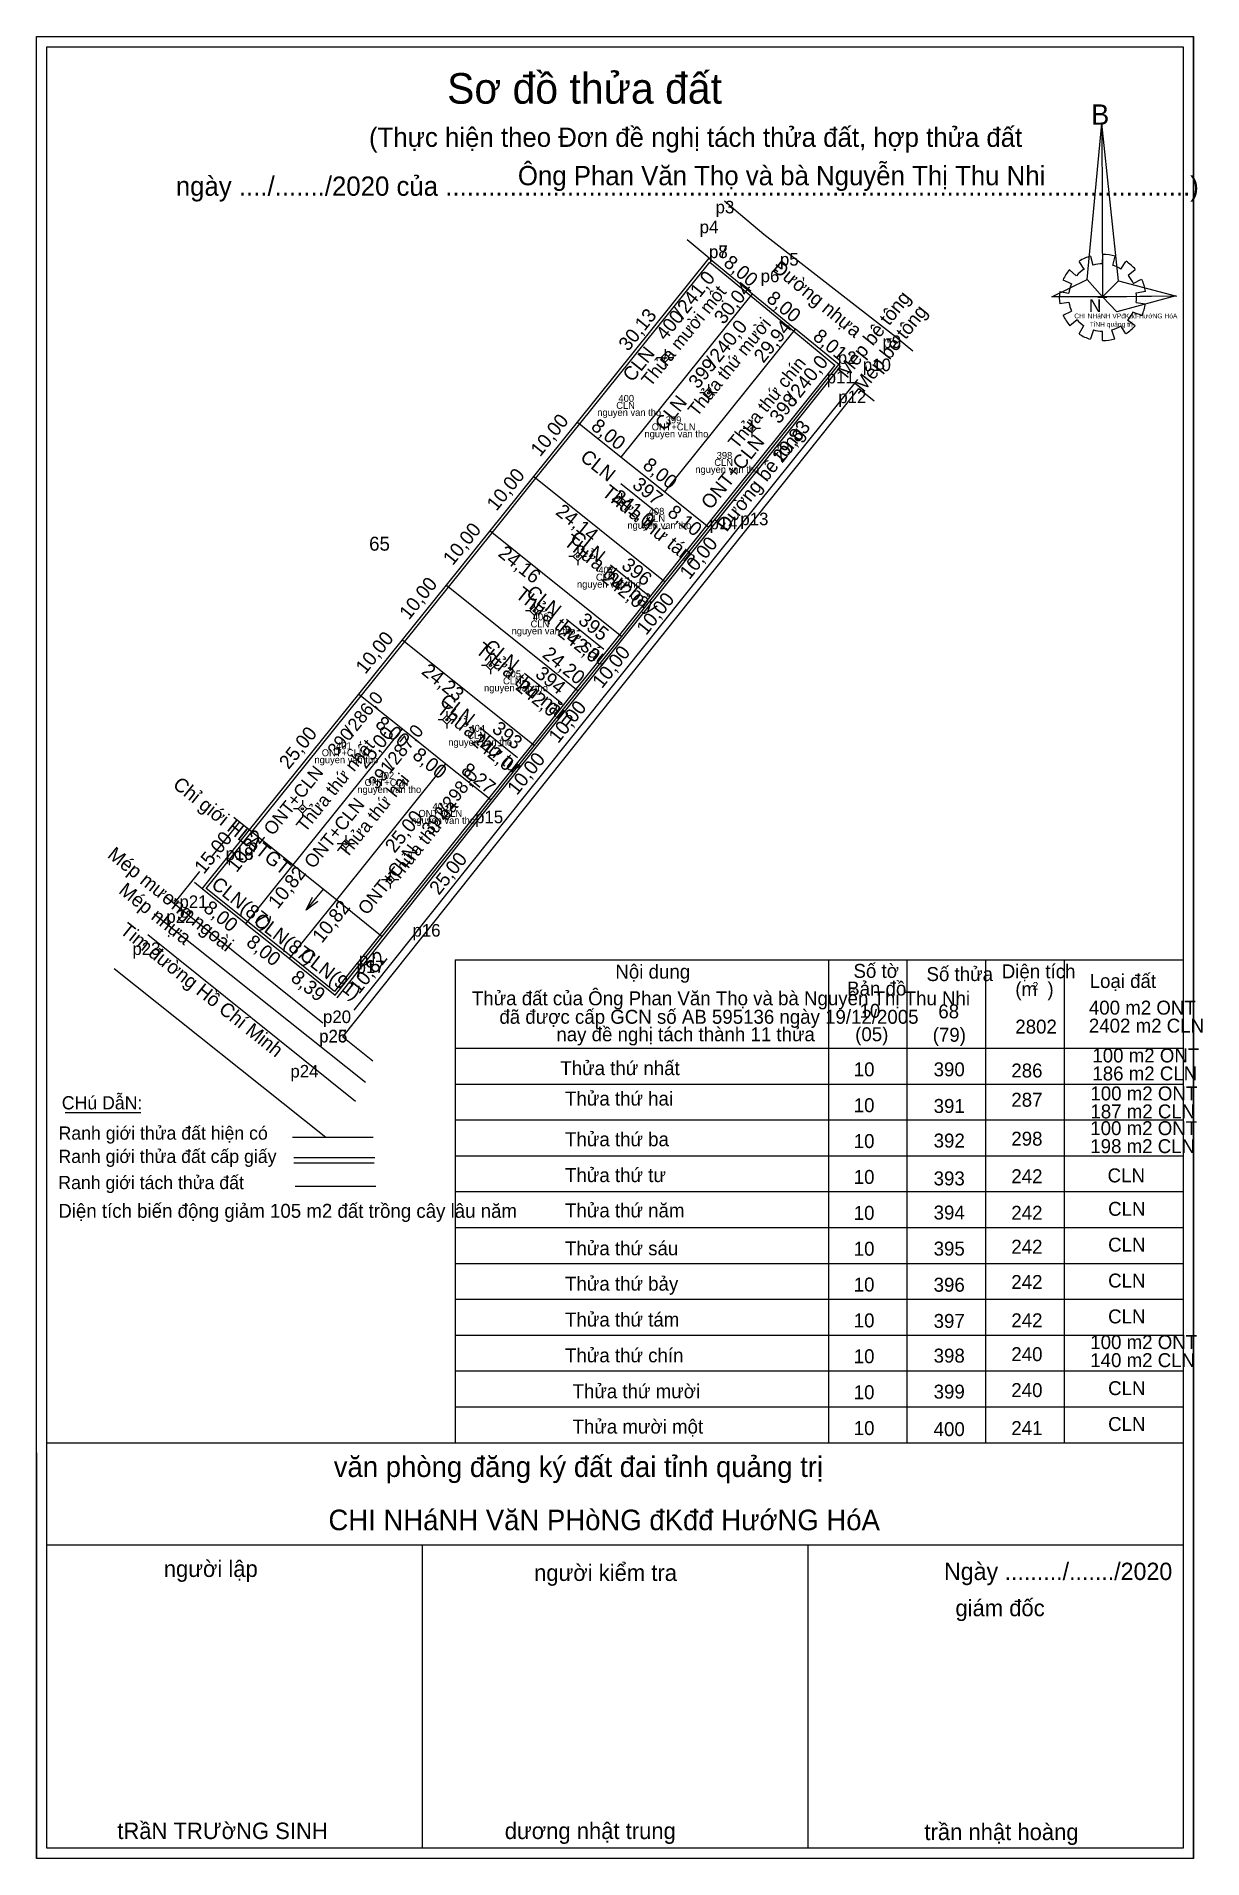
# Model space of a CAD drawing. Extents: x 550039 to 550206, y 1841560 to 1841821.
import ezdxf

# ---------------------------------------------------------------- set-up
doc = ezdxf.new("R2010")
doc.units = 0
for name, color, linetype in [('Level 1', 7, 'Continuous'), ('Level 10', 7, 'Continuous'), ('Level 11', 7, 'Continuous'), ('Level 12', 7, 'Continuous'), ('Level 13', 7, 'Continuous'), ('Level 15', 7, 'Continuous'), ('Level 17', 7, 'Continuous'), ('Level 18', 7, 'Continuous'), ('Level 19', 7, 'Continuous'), ('Level 2', 7, 'Continuous'), ('Level 22', 7, 'Continuous'), ('Level 23', 7, 'Continuous'), ('Level 29', 7, 'Continuous'), ('Level 50', 7, 'Continuous'), ('Level 7', 7, 'Continuous')]:
    doc.layers.add(name, color=color, linetype=linetype)

msp = doc.modelspace()

# ---------------------------------------------------------------- linework, layer by layer
at = {"layer": 'Level 1'}
for p, q in [((550135.33, 1841789.01), (550132.18, 1841791.67)), ((550116.77, 1841765.27), (550135.39, 1841788.44)), ((550135.39, 1841788.44), (550147.44, 1841778.54)), ((550147.44, 1841778.54), (550153.31, 1841773.7)), ((550153.31, 1841773.7), (550134.95, 1841750.7)), ((550110.5, 1841757.48), (550116.77, 1841765.27)), ((550104.24, 1841749.68), (550110.5, 1841757.48)), ((550097.97, 1841741.89), (550104.24, 1841749.68)), ((550134.95, 1841750.7), (550122.47, 1841735.06)), ((550091.71, 1841734.09), (550097.97, 1841741.89)), ((550085.44, 1841726.3), (550091.71, 1841734.09)), ((550122.47, 1841735.06), (550116.23, 1841727.25)), ((550069.78, 1841706.82), (550085.44, 1841726.3)), ((550116.23, 1841727.25), (550109.99, 1841719.43)), ((550109.99, 1841719.43), (550103.75, 1841711.62)), ((550103.75, 1841711.62), (550088.16, 1841692.08)), ((550063.25, 1841698.7), (550069.78, 1841706.82)), ((550069.18, 1841693.95), (550063.25, 1841698.7)), ((550075.42, 1841688.94), (550069.18, 1841693.95)), ((550088.16, 1841692.08), (550081.66, 1841683.94)), ((550081.66, 1841683.94), (550075.42, 1841688.94)), ((550040.43, 1841619.26), (550203.21, 1841619.26)), ((550040.43, 1841619.26), (550203.21, 1841619.26)), ((550040.43, 1841619.26), (550203.21, 1841619.26))]:
    msp.add_line(p, q, dxfattribs=at)
at = {"layer": 'Level 10'}
for p, q in [((550122.7, 1841760.51), (550141.51, 1841783.93)), ((550141.51, 1841783.93), (550147.69, 1841778.85)), ((550128.94, 1841755.51), (550147.69, 1841778.85)), ((550110.19, 1841757.73), (550116.46, 1841765.52)), ((550116.46, 1841765.52), (550122.7, 1841760.51)), ((550122.7, 1841760.51), (550128.94, 1841755.51)), ((550103.93, 1841749.93), (550110.19, 1841757.73)), ((550110.19, 1841757.73), (550129.02, 1841742.63)), ((550128.94, 1841755.51), (550135.26, 1841750.45)), ((550097.66, 1841742.14), (550103.93, 1841749.93)), ((550103.93, 1841749.93), (550122.78, 1841734.81)), ((550129.02, 1841742.63), (550135.26, 1841750.45)), ((550091.4, 1841734.34), (550097.66, 1841742.14)), ((550097.66, 1841742.14), (550116.54, 1841727)), ((550122.78, 1841734.81), (550129.02, 1841742.63)), ((550085.13, 1841726.55), (550091.4, 1841734.34)), ((550091.4, 1841734.34), (550110.3, 1841719.18)), ((550116.54, 1841727), (550122.78, 1841734.81)), ((550085.13, 1841726.55), (550091.37, 1841721.55)), ((550110.3, 1841719.18), (550116.54, 1841727)), ((550091.37, 1841721.55), (550097.61, 1841716.54)), ((550104.06, 1841711.37), (550110.3, 1841719.18)), ((550097.61, 1841716.54), (550104.06, 1841711.37)), ((550054.88, 1841692.08), (550084.66, 1841668.22)), ((550068.93, 1841693.64), (550075.17, 1841688.63))]:
    msp.add_line(p, q, dxfattribs=at)
for points in [[(550116.46, 1841765.52), (550135.33, 1841789.01), (550141.51, 1841783.93)], [(550135.26, 1841750.45), (550153.87, 1841773.76), (550147.69, 1841778.85)], [(550068.93, 1841693.64), (550062.69, 1841698.64), (550069.47, 1841707.07), (550085.13, 1841726.55)], [(550068.93, 1841693.64), (550075.71, 1841702.07), (550091.37, 1841721.55)], [(550075.17, 1841688.63), (550081.95, 1841697.06), (550097.61, 1841716.54)], [(550075.17, 1841688.63), (550081.72, 1841683.38), (550088.47, 1841691.83), (550104.06, 1841711.37)]]:
    msp.add_lwpolyline(points, dxfattribs=at)
at = {"layer": 'Level 11'}
for p, q in [((550129, 1841775.37), (550128.37, 1841774.74)), ((550129, 1841775.99), (550129, 1841775.37)), ((550129.62, 1841774.74), (550129, 1841775.37)), ((550128.37, 1841774.74), (550127.75, 1841774.74)), ((550128.37, 1841774.74), (550129, 1841774.12)), ((550129, 1841774.12), (550129.62, 1841774.74)), ((550129, 1841774.12), (550129, 1841773.49)), ((550130.25, 1841774.74), (550129.62, 1841774.74)), ((550135.21, 1841770.33), (550134.58, 1841769.7)), ((550135.21, 1841770.95), (550135.21, 1841770.33)), ((550135.83, 1841769.7), (550135.21, 1841770.33)), ((550134.58, 1841769.7), (550133.96, 1841769.7)), ((550134.58, 1841769.7), (550135.21, 1841769.08)), ((550135.21, 1841769.08), (550135.83, 1841769.7)), ((550135.21, 1841769.08), (550135.21, 1841768.45)), ((550136.46, 1841769.7), (550135.83, 1841769.7)), ((550141.42, 1841765.25), (550140.8, 1841764.62)), ((550141.42, 1841765.87), (550141.42, 1841765.25)), ((550142.05, 1841764.62), (550141.42, 1841765.25)), ((550140.8, 1841764.62), (550140.17, 1841764.62)), ((550140.8, 1841764.62), (550141.42, 1841764)), ((550141.42, 1841764), (550142.05, 1841764.62)), ((550141.42, 1841764), (550141.42, 1841763.37)), ((550142.67, 1841764.62), (550142.05, 1841764.62)), ((550122.73, 1841754.7), (550122.11, 1841754.08)), ((550122.73, 1841755.33), (550122.73, 1841754.7)), ((550123.36, 1841754.08), (550122.73, 1841754.7)), ((550122.11, 1841754.08), (550121.48, 1841754.08)), ((550122.11, 1841754.08), (550122.73, 1841753.45)), ((550122.73, 1841753.45), (550123.36, 1841754.08)), ((550122.73, 1841753.45), (550122.73, 1841752.83)), ((550123.98, 1841754.08), (550123.36, 1841754.08)), ((550116.48, 1841746.9), (550115.85, 1841746.27)), ((550116.48, 1841747.52), (550116.48, 1841746.9)), ((550117.1, 1841746.27), (550116.48, 1841746.9)), ((550115.85, 1841746.27), (550115.23, 1841746.27)), ((550115.85, 1841746.27), (550116.48, 1841745.65)), ((550116.48, 1841745.65), (550117.1, 1841746.27)), ((550116.48, 1841745.65), (550116.48, 1841745.02)), ((550117.73, 1841746.27), (550117.1, 1841746.27)), ((550110.23, 1841739.09), (550109.6, 1841738.47)), ((550110.23, 1841739.72), (550110.23, 1841739.09)), ((550110.85, 1841738.47), (550110.23, 1841739.09)), ((550109.6, 1841738.47), (550108.98, 1841738.47)), ((550109.6, 1841738.47), (550110.23, 1841737.84)), ((550110.23, 1841737.84), (550110.85, 1841738.47)), ((550110.23, 1841737.84), (550110.23, 1841737.22)), ((550111.48, 1841738.47), (550110.85, 1841738.47)), ((550103.97, 1841731.29), (550103.35, 1841730.66)), ((550103.97, 1841731.91), (550103.97, 1841731.29)), ((550104.6, 1841730.66), (550103.97, 1841731.29)), ((550103.35, 1841730.66), (550102.72, 1841730.66)), ((550103.35, 1841730.66), (550103.97, 1841730.04)), ((550103.97, 1841730.04), (550104.6, 1841730.66)), ((550103.97, 1841730.04), (550103.97, 1841729.41)), ((550105.22, 1841730.66), (550104.6, 1841730.66)), ((550097.72, 1841723.48), (550097.1, 1841722.86)), ((550097.72, 1841724.11), (550097.72, 1841723.48)), ((550098.35, 1841722.86), (550097.72, 1841723.48)), ((550097.1, 1841722.86), (550096.47, 1841722.86)), ((550097.1, 1841722.86), (550097.72, 1841722.23)), ((550097.72, 1841722.23), (550098.35, 1841722.86)), ((550097.72, 1841722.23), (550097.72, 1841721.61)), ((550098.97, 1841722.86), (550098.35, 1841722.86)), ((550076.41, 1841710.09), (550075.78, 1841710.09)), ((550077.03, 1841710.72), (550076.41, 1841710.09)), ((550076.41, 1841710.09), (550077.03, 1841709.47)), ((550077.03, 1841711.34), (550077.03, 1841710.72)), ((550077.66, 1841710.09), (550077.03, 1841710.72)), ((550077.03, 1841709.47), (550077.66, 1841710.09)), ((550078.28, 1841710.09), (550077.66, 1841710.09)), ((550077.03, 1841709.47), (550077.03, 1841708.84)), ((550082.65, 1841705.09), (550082.02, 1841705.09)), ((550083.27, 1841705.71), (550082.65, 1841705.09)), ((550082.65, 1841705.09), (550083.27, 1841704.46)), ((550083.27, 1841706.34), (550083.27, 1841705.71)), ((550083.9, 1841705.09), (550083.27, 1841705.71)), ((550083.27, 1841704.46), (550083.9, 1841705.09)), ((550084.52, 1841705.09), (550083.9, 1841705.09)), ((550083.27, 1841704.46), (550083.27, 1841703.84)), ((550088.99, 1841699.94), (550088.36, 1841699.94)), ((550089.61, 1841700.57), (550088.99, 1841699.94)), ((550088.99, 1841699.94), (550089.61, 1841699.32)), ((550089.61, 1841701.19), (550089.61, 1841700.57)), ((550090.24, 1841699.94), (550089.61, 1841700.57)), ((550089.61, 1841699.32), (550090.24, 1841699.94)), ((550090.86, 1841699.94), (550090.24, 1841699.94)), ((550089.61, 1841699.32), (550089.61, 1841698.69))]:
    msp.add_line(p, q, dxfattribs=at)
for centre in [(550129, 1841774.74), (550135.21, 1841769.7), (550141.42, 1841764.62), (550122.73, 1841754.08), (550116.48, 1841746.27), (550110.23, 1841738.47), (550103.97, 1841730.66), (550097.72, 1841722.86), (550077.03, 1841710.09), (550083.27, 1841705.09), (550089.61, 1841699.94)]:
    msp.add_circle(centre, 0.15, dxfattribs=at)
at = {"layer": 'Level 13'}
for p, q in [((550068.02, 1841708.23), (550064.12, 1841703.36)), ((550062.32, 1841701.12), (550058.64, 1841696.53)), ((550077.59, 1841695.58), (550080.05, 1841698.58))]:
    msp.add_line(p, q, dxfattribs=at)
msp.add_lwpolyline([(550079.24, 1841696.81), (550077.59, 1841695.58), (550078.47, 1841697.45)], dxfattribs=at)
at = {"layer": 'Level 17'}
for p, q in [((550079.99, 1841679.4), (550057.44, 1841697.49)), ((550062.69, 1841698.64), (550061.57, 1841699.54))]:
    msp.add_line(p, q, dxfattribs=at)
at = {"layer": 'Level 2'}
for p, q in [((550189.03, 1841787.46), (550188.31, 1841788.55)), ((550189.96, 1841789.3), (550190.28, 1841788)), ((550191.65, 1841788.21), (550191.69, 1841789.55)), ((550193.41, 1841789.3), (550193.09, 1841787.96)), ((550194.3, 1841787.46), (550195.02, 1841788.55)), ((550187.23, 1841785.36), (550186.02, 1841785.87)), ((550186.91, 1841787.37), (550187.91, 1841786.49)), ((550196.35, 1841787.37), (550195.34, 1841786.54)), ((550196.06, 1841785.4), (550197.27, 1841785.99)), ((550185.5, 1841784.23), (550186.82, 1841784.02)), ((550191, 1841783.43), (550192.29, 1841783.43)), ((550197.83, 1841784.23), (550196.47, 1841784.02)), ((550186.82, 1841782.68), (550185.5, 1841782.47)), ((550186.02, 1841780.83), (550187.23, 1841781.42)), ((550197.31, 1841780.79), (550195.98, 1841781.3)), ((550196.47, 1841782.68), (550197.83, 1841782.47)), ((550197.83, 1841782.97), (550197.83, 1841782.97)), ((550197.83, 1841782.97), (550197.83, 1841782.97)), ((550188.03, 1841780.16), (550186.99, 1841779.32)), ((550188.31, 1841778.19), (550188.99, 1841779.37)), ((550190.36, 1841778.74), (550189.96, 1841777.44)), ((550191.65, 1841777.23), (550191.65, 1841778.53)), ((550192.97, 1841778.74), (550193.37, 1841777.48)), ((550195.02, 1841778.19), (550194.3, 1841779.32)), ((550195.26, 1841780.16), (550196.35, 1841779.37)), ((550098.93, 1841688.45), (550203.21, 1841688.45)), ((550098.93, 1841688.45), (550098.93, 1841619.26)), ((550152.39, 1841688.45), (550152.39, 1841619.26)), ((550163.65, 1841688.45), (550163.65, 1841619.26)), ((550174.9, 1841688.45), (550174.9, 1841619.26)), ((550186.16, 1841688.45), (550186.16, 1841619.26)), ((550098.93, 1841675.8), (550203.21, 1841675.8)), ((550098.93, 1841670.66), (550203.21, 1841670.66)), ((550098.93, 1841670.66), (550203.21, 1841670.66)), ((550043.05, 1841666.59), (550053.89, 1841666.59)), ((550075.63, 1841663.06), (550087.17, 1841663.06)), ((550098.93, 1841665.52), (550203.21, 1841665.52)), ((550098.93, 1841665.52), (550203.21, 1841665.52)), ((550075.81, 1841660.13), (550087.43, 1841660.13)), ((550075.81, 1841659.36), (550087.34, 1841659.36)), ((550098.93, 1841660.38), (550203.21, 1841660.38)), ((550075.98, 1841656.02), (550087.58, 1841656.02)), ((550098.93, 1841655.24), (550203.21, 1841655.24)), ((550098.93, 1841650.1), (550203.21, 1841650.1)), ((550098.93, 1841644.96), (550203.21, 1841644.96)), ((550098.93, 1841639.82), (550203.21, 1841639.82)), ((550098.93, 1841634.68), (550203.21, 1841634.68)), ((550098.93, 1841629.54), (550203.21, 1841629.54)), ((550098.93, 1841624.4), (550203.21, 1841624.4)), ((550040.43, 1841619.26), (550203.21, 1841619.26)), ((550106.57, 1841619.26), (550203.21, 1841619.26)), ((550038.94, 1841617.83), (550038.94, 1841559.67)), ((550040.43, 1841604.64), (550203.21, 1841604.64)), ((550094.18, 1841604.64), (550094.18, 1841561.15)), ((550149.43, 1841604.64), (550149.43, 1841561.15))]:
    msp.add_line(p, q, dxfattribs=at)
for points in [[(550038.94, 1841559.67), (550038.94, 1841820.78), (550204.67, 1841820.78), (550204.67, 1841559.67)], [(550038.94, 1841559.67), (550038.94, 1841820.78), (550204.67, 1841820.78), (550204.67, 1841559.67)], [(550038.95, 1841820.8), (550204.68, 1841820.8), (550204.68, 1841559.68), (550038.95, 1841559.68)], [(550040.43, 1841819.32), (550203.21, 1841819.32), (550203.21, 1841561.15), (550040.43, 1841561.15)], [(550191.56, 1841808.34), (550191.65, 1841783.48), (550189.48, 1841785.95)], [(550191.56, 1841808.34), (550191.65, 1841783.48), (550193.94, 1841785.78)], [(550184.41, 1841783.48), (550189.48, 1841785.95), (550191.65, 1841783.48)], [(550202.25, 1841783.56), (550191.65, 1841783.48), (550193.94, 1841785.78)], [(550202.17, 1841783.6), (550193.73, 1841781.34), (550191.65, 1841783.48)]]:
    msp.add_lwpolyline(points, close=True, dxfattribs=at)
for centre, major_axis, start_param, end_param in [((550191.67, 1841783.39), (6.2, 0), 1.84956, 2.139009), ((550191.67, 1841783.39), (6.2, 0), 1.279242, 1.563322), ((550191.67, 1841783.39), (6.2, 0), 0.710562, 0.996872), ((550191.67, 1841783.39), (6.2, 0), 2.439582, 2.724002), ((550191.67, 1841783.39), (4.86, 0), 2.133735, 2.444963), ((550191.67, 1841783.39), (4.86, 0), 1.569856, 1.856111), ((550191.67, 1841783.39), (4.86, 0), 1.002709, 1.275562), ((550191.67, 1841783.39), (4.86, 0), 0.426784, 0.706465), ((550191.67, 1841783.39), (6.2, 0), 0.139051, 0.433933), ((550191.67, 1841783.39), (6.2, 0), 3.006679, 3.291393), ((550191.67, 1841783.39), (4.86, 0), 2.723685, 3.015158), ((550191.67, 1841783.39), (4.86, 0), 6.135584, 6.416185), ((550191.67, 1841783.39), (6.2, 0), 3.569886, 3.856919), ((550191.67, 1841783.39), (4.86, 0), 3.2823, 3.561051), ((550191.67, 1841783.39), (4.86, 0), 5.561373, 5.839514), ((550191.67, 1841783.39), (6.2, 0), 5.852303, 6.138396), ((550191.67, 1841783.39), (4.86, 0), 3.860776, 4.132583), ((550191.63, 1841783.35), (6.2, 0), 4.147091, 4.436593), ((550191.67, 1841783.39), (4.86, 0), 4.438547, 4.71314), ((550191.67, 1841783.39), (4.86, 0), 4.990871, 5.289332), ((550191.67, 1841783.39), (6.2, 0), 5.285614, 5.567987), ((550191.67, 1841783.39), (6.2, 0), 4.71301, 4.997611)]:
    msp.add_ellipse(centre, major_axis=major_axis, ratio=0.995001, start_param=start_param, end_param=end_param, dxfattribs=at)
at = {"layer": 'Level 22'}
for points in [[(550154.11, 1841773.53), (550101.78, 1841708.04), (550081.98, 1841683)], [(550156.54, 1841771.64), (550139.78, 1841750.75), (550084.4, 1841681.24)], [(550086.09, 1841670.89), (550055.82, 1841694.99)]]:
    msp.add_lwpolyline(points, dxfattribs=at)
at = {"layer": 'Level 23'}
for points in [[(550139.8, 1841795.24), (550137.53, 1841797.17)], [(550164.51, 1841775.69), (550162, 1841777.75), (550143.14, 1841792.41), (550139.8, 1841795.24)], [(550082.83, 1841677.45), (550156.73, 1841770.32), (550158.96, 1841768.59)], [(550050.07, 1841687.21), (550080.39, 1841663.06)], [(550082.83, 1841677.45), (550087.15, 1841673.97)]]:
    msp.add_lwpolyline(points, dxfattribs=at)
at = {"layer": 'Level 29'}
for p, q in [((550122.65, 1841756.71), (550128, 1841752.42)), ((550121.18, 1841745.08), (550126.53, 1841740.79)), ((550114.89, 1841737.28), (550120.24, 1841732.99)), ((550108.84, 1841729.53), (550114.19, 1841725.23)), ((550102.51, 1841721.75), (550107.86, 1841717.45))]:
    msp.add_line(p, q, dxfattribs=at)
at = {"layer": 'Level 50'}
for p, q in [((550067.2, 1841708.89), (550075.71, 1841702.07)), ((550075.71, 1841702.07), (550081.95, 1841697.06)), ((550081.95, 1841697.06), (550088.47, 1841691.83))]:
    msp.add_line(p, q, dxfattribs=at)
at = {"layer": 'Level 7'}
for p, q in [((550136.23, 1841795.44), (550136.23, 1841795.44)), ((550133.95, 1841792.59), (550133.95, 1841792.59)), ((550135.29, 1841789.04), (550135.29, 1841789.04)), ((550135.29, 1841789.03), (550135.29, 1841789.03)), ((550145.45, 1841787.95), (550145.45, 1841787.95)), ((550142.69, 1841785.57), (550142.69, 1841785.57)), ((550160.14, 1841776.14), (550160.14, 1841776.14)), ((550153.74, 1841773.86), (550153.74, 1841773.86)), ((550157.33, 1841772.83), (550157.33, 1841772.83)), ((550152.15, 1841771.07), (550152.15, 1841771.07)), ((550153.81, 1841768.25), (550153.81, 1841768.25)), ((550135.37, 1841750.15), (550135.37, 1841750.15)), ((550139.78, 1841750.75), (550139.78, 1841750.75)), ((550101.78, 1841708.04), (550101.78, 1841708.04)), ((550066.03, 1841702.79), (550066.03, 1841702.79)), ((550066.03, 1841702.78), (550066.03, 1841702.78)), ((550059.43, 1841695.89), (550059.43, 1841695.89)), ((550057.55, 1841693.76), (550057.55, 1841693.76)), ((550092.81, 1841691.79), (550092.81, 1841691.79)), ((550052.69, 1841689.16), (550052.69, 1841689.16)), ((550084.8, 1841686.56), (550084.8, 1841686.56)), ((550085.14, 1841687.67), (550085.14, 1841687.67)), ((550079.99, 1841679.4), (550079.99, 1841679.4)), ((550079.43, 1841676.61), (550079.43, 1841676.61)), ((550079.45, 1841676.63), (550079.45, 1841676.63)), ((550075.32, 1841671.6), (550075.32, 1841671.6))]:
    msp.add_line(p, q, dxfattribs=at)

# ---------------------------------------------------------------- texts
at = {"layer": 'Level 12'}
for s, p in [('p3', (550136.23, 1841795.44)), ('p4', (550133.95, 1841792.59)), ('p8', (550135.29, 1841789.03)), ('p7', (550135.29, 1841789.04)), ('p5', (550145.45, 1841787.95)), ('p6', (550142.69, 1841785.57)), ('p9', (550160.14, 1841776.14)), ('p2', (550153.74, 1841773.86)), ('p11', (550152.15, 1841771.07)), ('p10', (550157.33, 1841772.83)), ('p12', (550153.81, 1841768.24)), ('p14', (550135.37, 1841750.16)), ('p13', (550139.78, 1841750.75)), ('p15', (550101.78, 1841708.04)), ('p18', (550066.03, 1841702.79)), ('p19', (550066.03, 1841702.78)), ('p21', (550059.43, 1841695.89)), ('p22', (550057.55, 1841693.76)), ('p16', (550092.81, 1841691.79)), ('p23', (550052.69, 1841689.16)), ('p1', (550085.14, 1841687.66)), ('p17', (550084.8, 1841686.56)), ('p20', (550079.99, 1841679.4)), ('p26', (550079.43, 1841676.61)), ('p25', (550079.45, 1841676.64)), ('p24', (550075.32, 1841671.6))]:
    msp.add_text(s, height=1.8, dxfattribs=at).set_placement(p)
at = {"layer": 'Level 13'}
msp.add_text('65', height=2, dxfattribs=at).set_placement((550086.6, 1841747.1))
at = {"layer": 'Level 15'}
for s, p in [('CLN', (550122, 1841767.42)), ('400', (550122.32, 1841768.42)), ('nguyen van tho', (550119.28, 1841766.42)), ('ONT+CLN', (550127.08, 1841764.34)), ('399', (550129.09, 1841765.34)), ('nguyen van tho', (550126.04, 1841763.34)), ('CLN', (550136.05, 1841759.25)), ('398', (550136.39, 1841760.25)), ('nguyen van tho', (550133.33, 1841758.25)), ('CLN', (550126.32, 1841751.24)), ('408', (550126.66, 1841752.24)), ('nguyen van tho', (550123.6, 1841750.24)), ('407', (550119.43, 1841743.8)), ('nguyen van tho', (550116.37, 1841741.8)), ('CLN', (550119.09, 1841742.8)), ('CLN', (550109.73, 1841736.1)), ('406', (550110.05, 1841737.1)), ('nguyen van tho', (550107.01, 1841735.1)), ('CLN', (550105.78, 1841727.94)), ('405', (550106.12, 1841728.94)), ('nguyen van tho', (550103.06, 1841726.94)), ('CLN', (550100.66, 1841720.14)), ('404', (550100.98, 1841721.14)), ('ONT+CLN', (550079.81, 1841717.64)), ('401', (550081.87, 1841718.64)), ('nguyen van tho', (550097.94, 1841719.14)), ('nguyen van tho', (550078.77, 1841716.64)), ('402', (550087.95, 1841714.38)), ('nguyen van tho', (550084.91, 1841712.38)), ('ONT+CLN', (550085.95, 1841713.38)), ('403', (550095.69, 1841709.95)), ('nguyen van tho', (550092.62, 1841707.95)), ('ONT+CLN', (550093.66, 1841708.95))]:
    msp.add_text(s, height=1, dxfattribs=at).set_placement(p)
at = {"layer": 'Level 18'}
for s, rotation, p in [('CLN(87)', 321.1295, (550063.84, 1841698.98)), ('CLN(87)', 322.7312, (550069.88, 1841693.75)), ('CLN(91)', 322.29, (550076.47, 1841688.81))]:
    msp.add_text(s, height=2, rotation=rotation, dxfattribs=at).set_placement(p)
at = {"layer": 'Level 19'}
for s, height, rotation, p in [('8,00', 2, 320.5796, (550137.23, 1841788.09)), ('Đường nhựa', 2, 320.5796, (550144.21, 1841787.32)), ('30,04', 2, 51.23, (550137.39, 1841779.41)), ('8,00', 2, 320.5796, (550143.38, 1841782.97)), ('Mép bê tông', 1.9999, 51.4117, (550155.05, 1841771.68)), ('30,13', 2, 51.2244, (550123.71, 1841775.56)), ('Mép bê tông', 1.9999, 51.4117, (550157.43, 1841769.69)), ('29,94', 2, 51.2236, (550143.08, 1841773.86)), ('8,01', 2, 320.5243, (550150.03, 1841777.52)), ('10,00', 2, 51.1702, (550111.1, 1841760.46)), ('8,00', 2, 321.2396, (550118.25, 1841764.64)), ('29,83', 2, 51.3972, (550145.76, 1841759.55)), ('Đường bê tông', 2, 51.4117, (550137.8, 1841749.67)), ('8,00', 2, 321.2954, (550125.65, 1841759.06)), ('10,00', 2, 51.2507, (550104.83, 1841752.66)), ('24,14', 2, 321.2735, (550113.18, 1841752.41)), ('8,10', 2, 321.3181, (550129.19, 1841752.28)), ('10,00', 2, 51.1702, (550098.57, 1841744.87)), ('24,16', 2, 321.2661, (550104.94, 1841746.44)), ('10,00', 2, 51.4117, (550132.48, 1841742.85)), ('10,00', 2, 51.2507, (550092.3, 1841737.07)), ('10,00', 2, 51.4117, (550126.28, 1841734.86)), ('10,00', 2, 51.1702, (550086.04, 1841729.28)), ('24,20', 2, 321.2736, (550111.27, 1841731.97)), ('10,00', 2, 51.376, (550119.95, 1841727.24)), ('24,23', 2, 321.2663, (550093.96, 1841729.56)), ('8,00', 2, 321.2954, (550087.34, 1841722.01)), ('10,00', 2, 51.4117, (550113.68, 1841719.37)), ('25,00', 2, 51.2041, (550075.07, 1841715.64)), ('25,00', 2, 51.2041, (550086.12, 1841715.7)), ('8,00', 2, 321.2396, (550092.65, 1841717.52)), ('10,00', 2, 51.376, (550107.77, 1841711.94)), ('8,27', 2, 321.2861, (550099.62, 1841715.34)), ('Chỉ giới HLATGT', 2, 321.2954, (550058.34, 1841713.3)), ('25,00', 2, 51.2041, (550090.25, 1841703.65)), ('15,00', 2, 51.1913, (550062.92, 1841700.63)), ('10,82', 2, 51.1913, (550067.6, 1841700.87)), ('Mép mương ngoài', 2, 321.2954, (550048.98, 1841703.25)), ('25,00', 2, 51.4154, (550096.6, 1841697.63)), ('10,82', 2, 51.1913, (550073.51, 1841695.64)), ('Mép nhựa', 2, 321.2954, (550050.58, 1841698.13)), ('8,00', 2, 321.2954, (550062.71, 1841695.58)), ('10,82', 2, 51.1913, (550079.83, 1841690.74)), ('Tim đường Hồ Chí Minh', 2, 321.2954, (550050.77, 1841692.4)), ('8,00', 2, 321.2396, (550068.85, 1841690.68)), ('10,82', 2, 51.3816, (550085.16, 1841683.46)), ('8,39', 2, 321.2869, (550075.23, 1841685.6))]:
    msp.add_text(s, height=height, rotation=rotation, dxfattribs=at).set_placement(p)
at = {"layer": 'Level 2'}
for s, height, p in [('Sơ đồ thửa đất', 4.3826, (550097.77, 1841811.16)), ('B', 2.92, (550190.03, 1841808.14)), ('(Thực hiện theo Đơn đề nghị tách thửa đất, hợp thửa đất', 2.7622, (550086.58, 1841804.97)), ('Ông Phan Văn Thọ và bà Nguyễn Thị Thu Nhi', 2.7622, (550107.91, 1841799.47)), ('ngày ..../......./2020 của ........................................................................................................)', 2.76216, (550058.9, 1841797.96)), ('CHI NHáNH VPđKđđ-HướNG HóA', 0.6903, (550187.62, 1841780.39)), ('N', 1.82, (550189.73, 1841781.31)), ('TỉNH quảng trị', 0.6905, (550189.84, 1841779.19)), ('Nội dung', 2, (550121.88, 1841685.78)), ('Số tờ', 2, (550155.99, 1841685.88)), ('Số thửa', 2, (550166.45, 1841685.42)), ('Diện tích', 2, (550177.23, 1841685.81)), ('Loại đất', 2, (550189.82, 1841684.43)), ('Thửa đất của Ông Phan Văn Thọ và bà Nguyễn Thị Thu Nhi', 2, (550101.32, 1841681.95)), ('Bản đồ', 2, (550155.08, 1841683.35)), ('(m  )', 2, (550179.17, 1841683.28)), ('2', 1.09, (550181.65, 1841684.19)), ('đã được cấp GCN số AB 595136 ngày 19/12/2005', 2, (550105.26, 1841679.3)), ('10', 2, (550156.85, 1841680.16)), ('68', 2, (550168.14, 1841680.08)), ('400 m2 ONT', 2, (550189.71, 1841680.61)), ('nay đề nghị tách thành 11 thửa', 2, (550113.42, 1841676.79)), ('(05)', 2, (550156.23, 1841676.8)), ('(79)', 2, (550167.34, 1841676.72)), ('2802', 2, (550179.17, 1841677.89)), ('2402 m2 CLN', 2, (550189.71, 1841678.03)), ('Thửa thứ nhất', 2, (550113.99, 1841671.94)), ('10', 2, (550156.02, 1841671.77)), ('390', 2, (550167.47, 1841671.77)), ('286', 2, (550178.6, 1841671.6)), ('100 m2 ONT', 2, (550190.21, 1841673.76)), ('186 m2 CLN', 2, (550190.21, 1841671.18)), ('CHú DẫN:', 1.894, (550042.57, 1841667.03)), ('Thửa thứ hai', 2, (550114.67, 1841667.58)), ('10', 2, (550156.02, 1841666.63)), ('391', 2, (550167.47, 1841666.52)), ('287', 2, (550178.6, 1841667.41)), ('100 m2 ONT', 2, (550189.93, 1841668.32)), ('187 m2 CLN', 2, (550189.93, 1841665.74)), ('Ranh giới thửa đất hiện có', 1.8941, (550042.11, 1841662.69)), ('Thửa thứ ba', 2, (550114.67, 1841661.75)), ('10', 2, (550156.02, 1841661.49)), ('392', 2, (550167.47, 1841661.56)), ('298', 2, (550178.6, 1841661.83)), ('100 m2 ONT', 2, (550189.91, 1841663.34)), ('Ranh giới thửa đất cấp giấy', 1.8941, (550042.09, 1841659.35)), ('198 m2 CLN', 2, (550189.91, 1841660.76)), ('Thửa thứ tư', 2, (550114.67, 1841656.61)), ('10', 2, (550156.02, 1841656.35)), ('393', 2, (550167.47, 1841656.14)), ('242', 2, (550178.6, 1841656.45)), ('CLN', 2, (550192.39, 1841656.57)), ('Ranh giới tách thửa đất', 1.8941, (550042.07, 1841655.6)), ('Diện tích biến động giảm 105 m2 đất trồng cây lâu năm', 2, (550042.07, 1841651.49)), ('Thửa thứ năm', 2, (550114.67, 1841651.55)), ('10', 2, (550156.02, 1841651.2)), ('394', 2, (550167.47, 1841651.25)), ('242', 2, (550178.6, 1841651.21)), ('CLN', 2, (550192.47, 1841651.78)), ('Thửa thứ sáu', 2, (550114.67, 1841646.12)), ('10', 2, (550156.02, 1841646.06)), ('395', 2, (550167.47, 1841646.08)), ('242', 2, (550178.6, 1841646.35)), ('CLN', 2, (550192.47, 1841646.64)), ('Thửa thứ bảy', 2, (550114.67, 1841641.05)), ('10', 2, (550156.02, 1841640.93)), ('396', 2, (550167.47, 1841640.9)), ('242', 2, (550178.6, 1841641.29)), ('CLN', 2, (550192.47, 1841641.5)), ('Thửa thứ tám', 2, (550114.67, 1841635.91)), ('10', 2, (550156.02, 1841635.79)), ('397', 2, (550167.47, 1841635.71)), ('242', 2, (550178.6, 1841635.8)), ('CLN', 2, (550192.47, 1841636.36)), ('100 m2 ONT', 2, (550189.91, 1841632.68)), ('Thửa thứ chín', 2, (550114.67, 1841630.78)), ('10', 2, (550156.02, 1841630.65)), ('398', 2, (550167.47, 1841630.74)), ('240', 2, (550178.6, 1841630.95)), ('140 m2 CLN', 2, (550189.91, 1841630.09)), ('Thửa thứ mười', 2, (550115.74, 1841625.64)), ('10', 2, (550156.02, 1841625.5)), ('399', 2, (550167.47, 1841625.58)), ('240', 2, (550178.6, 1841625.8)), ('CLN', 2, (550192.47, 1841626.08)), ('Thửa mười một', 2, (550115.74, 1841620.57)), ('10', 2, (550156.02, 1841620.36)), ('400', 2, (550167.47, 1841620.21)), ('241', 2, (550178.6, 1841620.36)), ('CLN', 2, (550192.47, 1841620.94)), ('văn phòng đăng ký đất đai tỉnh quảng trị', 2.9463, (550081.53, 1841614.35)), ('CHI NHáNH VăN PHòNG đKđđ HướNG HóA', 2.9462, (550080.77, 1841606.72)), ('người lập', 2.357, (550057.18, 1841600.02)), ('người kiểm tra', 2.357, (550110.23, 1841599.45)), ('Ngày ........./......./2020', 2.4859, (550168.95, 1841599.58)), ('giám đốc', 2.357, (550170.59, 1841594.4)), ('tRầN TRƯờNG SINH', 2.357, (550050.52, 1841562.46)), ('dương nhật trung', 2.357, (550106.03, 1841562.46)), ('trần nhật hoàng', 2.357, (550166.15, 1841562.31))]:
    msp.add_text(s, height=height, dxfattribs=at).set_placement(p)
for s, height, rotation, p in [('Thửa mười một', 1.8739, 51.2041, (550126.9, 1841770.48)), ('Thửa thứ mười', 1.8739, 51.2041, (550133.57, 1841766.19)), ('Thửa thứ chín', 1.8739, 51.2041, (550139.33, 1841761.55)), ('Thửa thứ tám', 2, 321.27, (550119.81, 1841755.15)), ('Thửa thứ bảy', 2, 321.27, (550114.36, 1841748.06)), ('Thửa thứ sáu', 2, 321.27, (550107.42, 1841740.52)), ('Thửa thứ năm', 2, 321.27, (550101.71, 1841732.57)), ('Thửa thứ tư', 2, 321.27, (550096.15, 1841724.04)), ('Thửa thứ nhất', 1.8739, 51.2041, (550077.45, 1841706.62)), ('Thửa thứ hai', 1.8739, 51.2041, (550083.4, 1841702.92)), ('Thửa thứ ba', 1.8739, 51.2041, (550090.71, 1841699.58))]:
    msp.add_text(s, height=height, rotation=rotation, dxfattribs=at).set_placement(p)
at = {"layer": 'Level 29'}
for s, height, rotation, p in [('241,0', 2, 51.3822, (550132.11, 1841780.93)), ('400', 2, 51.3822, (550129.05, 1841777.09)), ('/', 2, 51.3822, (550131.57, 1841780.24)), ('240,0', 2, 51.3822, (550136.73, 1841773.94)), ('CLN ', 2, 51.3822, (550124.31, 1841771.15)), ('399', 2, 51.3822, (550133.72, 1841770.17)), ('/', 2, 51.3822, (550136.19, 1841773.25)), ('240,0', 2, 51.3822, (550148.31, 1841768.86)), ('CLN ', 2, 51.3822, (550128.93, 1841764.15)), ('398', 2, 51.3822, (550145.34, 1841765.15)), ('/', 2, 51.3822, (550147.77, 1841768.17)), ('ONT+CLN ', 2, 51.3822, (550135.53, 1841752.86)), ('CLN', 2, 321.2954, (550116.69, 1841760.21)), ('397', 2, 321.2954, (550124.16, 1841756.26)), ('241,0', 2, 321.2954, (550121.23, 1841754.51)), ('CLN', 2, 321.2698, (550115.22, 1841748.58)), ('242,0', 2, 321.2698, (550119.76, 1841742.89)), ('396', 2, 321.2698, (550122.6, 1841744.71)), ('CLN', 2, 321.2698, (550108.93, 1841740.78)), ('242,0', 2, 321.2698, (550113.47, 1841735.08)), ('395', 2, 321.2698, (550116.41, 1841736.83)), ('CLN', 2, 321.27, (550102.88, 1841733.03)), ('242,0', 2, 321.27, (550107.42, 1841727.33)), ('394', 2, 321.27, (550110.25, 1841729.17)), ('286,0', 1.874, 51.2041, (550084.8, 1841721.08)), ('CLN', 2, 321.2396, (550096.56, 1841725.25)), ('390', 1.874, 51.2041, (550081.92, 1841717.49)), ('/', 1.87, 51.2041, (550084.29, 1841720.44)), ('287,0', 1.899, 51.2041, (550090.54, 1841716.26)), ('242,0', 2, 321.2396, (550101.09, 1841719.55)), ('393', 2, 321.2396, (550104.05, 1841721.28)), ('ONT+CLN ', 1.874, 51.2041, (550072.79, 1841706.14)), ('391', 1.899, 51.2041, (550087.72, 1841712.75)), ('/', 1.9, 51.2041, (550090.03, 1841715.62)), ('298,0', 1.891, 51.4154, (550098.36, 1841709.88)), ('ONT+CLN ', 1.899, 51.2041, (550078.6, 1841701.4)), ('392', 1.891, 51.4154, (550095.42, 1841706.18)), ('/', 1.89, 51.4154, (550097.85, 1841709.23)), ('ONT+CLN ', 1.891, 51.4154, (550086.3, 1841694.76))]:
    msp.add_text(s, height=height, rotation=rotation, dxfattribs=at).set_placement(p)

doc.saveas('drawing.dxf')
